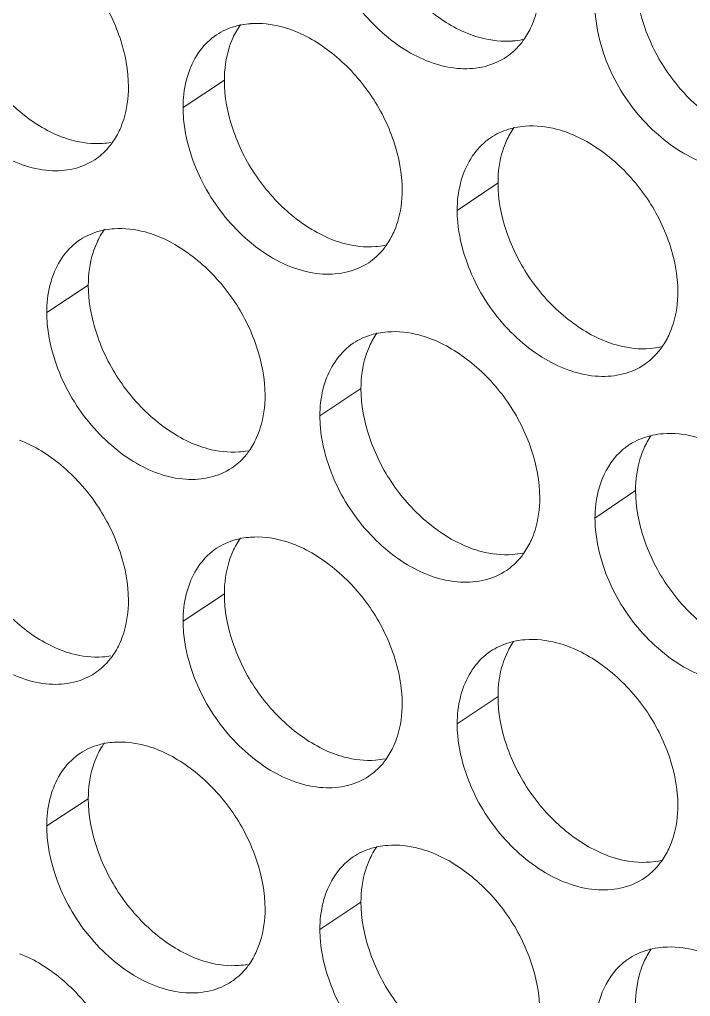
# Model space of a CAD drawing. Header units: millimetres. Extents: x 1177 to 4147, y 93 to 2194.
# Drawn here: x 2637.78 to 2648.07, y 822.04 to 837.02 of the extents above; entities that cross this region are included whole.
import ezdxf

# ---------------------------------------------------------------- set-up
doc = ezdxf.new("R2010")
doc.units = ezdxf.units.MM
doc.header["$LTSCALE"] = 0.1
doc.layers.get('0').update_dxf_attribs({"lineweight": 13})
doc.layers.add('标注', color=251, linetype='Continuous', lineweight=9)

# ---------------------------------------------------------------- blocks, each defined once
blk = doc.blocks.new('02')
at = {"layer": '标注'}
for p, q in [((4541.875, 785.681), (4540.97, 785.083)), ((4541.875, 785.681), (4540.97, 785.083)), ((4547.872, 783.433), (4546.977, 782.831)), ((4547.872, 783.433), (4546.977, 782.831)), ((4538.893, 781.191), (4537.982, 780.595)), ((4544.868, 778.929), (4543.968, 778.329)), ((4550.886, 776.694), (4549.997, 776.09)), ((4541.875, 774.431), (4540.97, 773.833)), ((4547.872, 772.183), (4546.977, 771.581)), ((4538.893, 769.941), (4537.982, 769.345)), ((4544.868, 767.679), (4543.968, 767.079))]:
    blk.add_line(p, q, dxfattribs=at)
for centre, radius, start, end in [((4542.574, 785.183), 1.743, 94.0754, 100.4818), ((4542.574, 785.183), 1.743, 94.0754, 100.4818), ((4548.059, 788.284), 1.746, 274.2779, 281.7562), ((4548.6, 782.921), 1.76, 94.3009, 101.6849), ((4548.6, 782.921), 1.76, 94.3009, 101.6849), ((4539.089, 786.016), 1.722, 273.9384, 279.9366), ((4539.089, 786.016), 1.722, 273.9384, 279.9366), ((4539.577, 780.699), 1.735, 93.9617, 99.8775), ((4545.059, 783.771), 1.738, 274.1654, 281.1515), ((4545.059, 783.771), 1.738, 274.1654, 281.1515), ((4545.582, 778.423), 1.752, 94.1885, 101.0843), ((4551.07, 781.554), 1.755, 274.3898, 282.359), ((4551.07, 781.554), 1.755, 274.3898, 282.359), ((4551.629, 776.176), 1.768, 94.4127, 102.2837), ((4542.068, 779.265), 1.73, 274.0522, 280.545), ((4542.574, 773.933), 1.743, 94.0754, 100.4818), ((4548.059, 777.034), 1.746, 274.2779, 281.7562), ((4548.6, 771.671), 1.76, 94.3009, 101.6849), ((4539.089, 774.766), 1.722, 273.9384, 279.9366), ((4539.577, 769.449), 1.735, 93.9617, 99.8775), ((4545.059, 772.521), 1.738, 274.1654, 281.1515), ((4545.582, 767.173), 1.752, 94.1885, 101.0843), ((4551.07, 770.304), 1.755, 274.3898, 282.359), ((4551.629, 764.926), 1.768, 94.4127, 102.2837), ((4542.068, 768.015), 1.73, 274.0522, 280.545)]:
    blk.add_arc(centre, radius, start, end, dxfattribs=at)
for points, knots in [([(4544.868, 790.179), (4544.868, 789.819), (4545.014, 789.072), (4545.526, 788.049), (4546.294, 787.206), (4546.937, 786.807), (4547.27, 786.683)], [0, 0, 0, 0, 0.241933, 0.501777, 0.760722, 1, 1, 1, 1]), ([(4539.773, 785.537), (4539.773, 785.897), (4539.628, 786.645), (4539.118, 787.669), (4538.355, 788.516), (4537.717, 788.92), (4537.385, 789.047)], [0, 0, 0, 0, 0.242103, 0.502254, 0.761298, 1, 1, 1, 1]), ([(4539.773, 785.537), (4539.773, 785.897), (4539.628, 786.645), (4539.118, 787.669), (4538.355, 788.516), (4537.717, 788.92), (4537.385, 789.047)], [0, 0, 0, 0, 0.242103, 0.502254, 0.761298, 1, 1, 1, 1]), ([(4544.154, 788.515), (4544.306, 788.06), (4544.659, 787.411), (4545.315, 786.719), (4546.016, 786.191), (4546.82, 785.894), (4547.586, 785.956), (4547.916, 786.099), (4548.058, 786.194)], [0, 0, 0, 0, 0.281084, 0.421471, 0.556119, 0.794437, 0.900161, 1, 1, 1, 1]), ([(4535.921, 787.958), (4535.921, 787.598), (4536.065, 786.85), (4536.572, 785.825), (4537.331, 784.977), (4537.967, 784.573), (4538.298, 784.446)], [0, 0, 0, 0, 0.242407, 0.502714, 0.761597, 1, 1, 1, 1]), ([(4535.921, 787.958), (4535.921, 787.598), (4536.065, 786.85), (4536.572, 785.825), (4537.331, 784.977), (4537.967, 784.573), (4538.298, 784.446)], [0, 0, 0, 0, 0.242407, 0.502714, 0.761597, 1, 1, 1, 1]), ([(4550.886, 787.944), (4550.886, 787.585), (4551.032, 786.838), (4551.549, 785.817), (4552.323, 784.978), (4552.969, 784.582), (4553.305, 784.46)], [0, 0, 0, 0, 0.241622, 0.501159, 0.760144, 1, 1, 1, 1]), ([(4548.603, 786.865), (4548.634, 786.933), (4548.745, 787.228), (4548.788, 787.546), (4548.788, 787.785)], [0, 0, 0, 0, 0.237722, 1, 1, 1, 1]), ([(4549.997, 787.34), (4549.997, 787.253), (4550.015, 786.893), (4550.096, 786.537), (4550.184, 786.278)], [0, 0, 0, 0, 0.239751, 1, 1, 1, 1]), ([(4542.257, 786.897), (4542.207, 786.888), (4542.013, 786.843), (4541.828, 786.76), (4541.705, 786.678)], [0, 0, 0, 0, 0.255672, 1, 1, 1, 1]), ([(4542.257, 786.897), (4542.207, 786.888), (4542.013, 786.843), (4541.828, 786.76), (4541.705, 786.678)], [0, 0, 0, 0, 0.255672, 1, 1, 1, 1]), ([(4543.368, 786.777), (4543.291, 786.806), (4542.995, 786.901), (4542.678, 786.938), (4542.45, 786.922)], [0, 0, 0, 0, 0.264388, 1, 1, 1, 1]), ([(4543.368, 786.777), (4543.291, 786.806), (4542.995, 786.901), (4542.678, 786.938), (4542.45, 786.922)], [0, 0, 0, 0, 0.264388, 1, 1, 1, 1]), ([(4545.772, 783.279), (4545.772, 783.639), (4545.626, 784.386), (4545.112, 785.408), (4544.343, 786.251), (4543.701, 786.652), (4543.368, 786.777)], [0, 0, 0, 0, 0.241786, 0.501627, 0.760712, 1, 1, 1, 1]), ([(4545.772, 783.279), (4545.772, 783.639), (4545.626, 784.386), (4545.112, 785.408), (4544.343, 786.251), (4543.701, 786.652), (4543.368, 786.777)], [0, 0, 0, 0, 0.241786, 0.501627, 0.760712, 1, 1, 1, 1]), ([(4541.705, 786.678), (4541.564, 786.585), (4541.31, 786.336), (4541.152, 786.021), (4541.093, 785.852)], [0, 0, 0, 0, 0.485181, 1, 1, 1, 1]), ([(4541.705, 786.678), (4541.564, 786.585), (4541.31, 786.336), (4541.152, 786.021), (4541.093, 785.852)], [0, 0, 0, 0, 0.485181, 1, 1, 1, 1]), ([(4542.06, 786.606), (4542.029, 786.537), (4541.918, 786.242), (4541.875, 785.922), (4541.875, 785.681)], [0, 0, 0, 0, 0.237286, 1, 1, 1, 1]), ([(4542.06, 786.606), (4542.029, 786.537), (4541.918, 786.242), (4541.875, 785.922), (4541.875, 785.681)], [0, 0, 0, 0, 0.237286, 1, 1, 1, 1]), ([(4547.27, 786.683), (4547.347, 786.655), (4547.644, 786.56), (4547.961, 786.525), (4548.189, 786.542)], [0, 0, 0, 0, 0.264022, 1, 1, 1, 1]), ([(4548.058, 786.194), (4548.169, 786.269), (4548.303, 786.392), (4548.412, 786.535), (4548.438, 786.572)], [0, 0, 0, 0, 0.745468, 1, 1, 1, 1]), ([(4535.188, 786.3), (4535.338, 785.846), (4535.684, 785.198), (4536.329, 784.502), (4537.019, 783.97), (4537.809, 783.663), (4538.567, 783.713), (4538.895, 783.849), (4539.035, 783.941)], [0, 0, 0, 0, 0.282242, 0.422968, 0.557759, 0.795664, 0.900828, 1, 1, 1, 1]), ([(4535.188, 786.3), (4535.338, 785.846), (4535.684, 785.198), (4536.329, 784.502), (4537.019, 783.97), (4537.809, 783.663), (4538.567, 783.713), (4538.895, 783.849), (4539.035, 783.941)], [0, 0, 0, 0, 0.282242, 0.422968, 0.557759, 0.795664, 0.900828, 1, 1, 1, 1]), ([(4550.184, 786.278), (4550.338, 785.822), (4550.695, 785.172), (4551.358, 784.482), (4552.068, 783.957), (4552.881, 783.667), (4553.652, 783.738), (4553.984, 783.884), (4554.126, 783.982)], [0, 0, 0, 0, 0.280322, 0.420487, 0.555043, 0.793636, 0.899726, 1, 1, 1, 1]), ([(4541.093, 785.852), (4541.073, 785.793), (4540.999, 785.544), (4540.97, 785.281), (4540.97, 785.083)], [0, 0, 0, 0, 0.239402, 1, 1, 1, 1]), ([(4541.093, 785.852), (4541.073, 785.793), (4540.999, 785.544), (4540.97, 785.281), (4540.97, 785.083)], [0, 0, 0, 0, 0.239402, 1, 1, 1, 1]), ([(4541.875, 785.681), (4541.875, 785.322), (4542.02, 784.574), (4542.531, 783.551), (4543.296, 782.706), (4543.936, 782.305), (4544.269, 782.18)], [0, 0, 0, 0, 0.24209, 0.502088, 0.761013, 1, 1, 1, 1]), ([(4541.875, 785.681), (4541.875, 785.322), (4542.02, 784.574), (4542.531, 783.551), (4543.296, 782.706), (4543.936, 782.305), (4544.269, 782.18)], [0, 0, 0, 0, 0.24209, 0.502088, 0.761013, 1, 1, 1, 1]), ([(4539.589, 784.614), (4539.619, 784.682), (4539.73, 784.978), (4539.773, 785.297), (4539.773, 785.537)], [0, 0, 0, 0, 0.23723, 1, 1, 1, 1]), ([(4539.589, 784.614), (4539.619, 784.682), (4539.73, 784.978), (4539.773, 785.297), (4539.773, 785.537)], [0, 0, 0, 0, 0.23723, 1, 1, 1, 1]), ([(4540.97, 785.083), (4540.97, 784.997), (4540.987, 784.636), (4541.068, 784.28), (4541.154, 784.02)], [0, 0, 0, 0, 0.239627, 1, 1, 1, 1]), ([(4540.97, 785.083), (4540.97, 784.997), (4540.987, 784.636), (4541.068, 784.28), (4541.154, 784.02)], [0, 0, 0, 0, 0.239627, 1, 1, 1, 1]), ([(4548.244, 784.644), (4548.195, 784.634), (4548.007, 784.586), (4547.827, 784.503), (4547.707, 784.422)], [0, 0, 0, 0, 0.255291, 1, 1, 1, 1]), ([(4548.244, 784.644), (4548.195, 784.634), (4548.007, 784.586), (4547.827, 784.503), (4547.707, 784.422)], [0, 0, 0, 0, 0.255291, 1, 1, 1, 1]), ([(4549.392, 784.536), (4549.315, 784.564), (4549.017, 784.658), (4548.698, 784.693), (4548.468, 784.676)], [0, 0, 0, 0, 0.264101, 1, 1, 1, 1]), ([(4549.392, 784.536), (4549.315, 784.564), (4549.017, 784.658), (4548.698, 784.693), (4548.468, 784.676)], [0, 0, 0, 0, 0.264101, 1, 1, 1, 1]), ([(4538.298, 784.446), (4538.374, 784.417), (4538.667, 784.32), (4538.981, 784.283), (4539.207, 784.298)], [0, 0, 0, 0, 0.264454, 1, 1, 1, 1]), ([(4538.298, 784.446), (4538.374, 784.417), (4538.667, 784.32), (4538.981, 784.283), (4539.207, 784.298)], [0, 0, 0, 0, 0.264454, 1, 1, 1, 1]), ([(4547.707, 784.422), (4547.569, 784.328), (4547.318, 784.081), (4547.161, 783.769), (4547.102, 783.602)], [0, 0, 0, 0, 0.485902, 1, 1, 1, 1]), ([(4547.707, 784.422), (4547.569, 784.328), (4547.318, 784.081), (4547.161, 783.769), (4547.102, 783.602)], [0, 0, 0, 0, 0.485902, 1, 1, 1, 1]), ([(4551.814, 781.049), (4551.814, 781.408), (4551.667, 782.155), (4551.148, 783.176), (4550.374, 784.015), (4549.727, 784.412), (4549.392, 784.536)], [0, 0, 0, 0, 0.241473, 0.501006, 0.760131, 1, 1, 1, 1]), ([(4551.814, 781.049), (4551.814, 781.408), (4551.667, 782.155), (4551.148, 783.176), (4550.374, 784.015), (4549.727, 784.412), (4549.392, 784.536)], [0, 0, 0, 0, 0.241473, 0.501006, 0.760131, 1, 1, 1, 1]), ([(4539.035, 783.941), (4539.145, 784.013), (4539.279, 784.133), (4539.388, 784.272), (4539.415, 784.309)], [0, 0, 0, 0, 0.745335, 1, 1, 1, 1]), ([(4539.035, 783.941), (4539.145, 784.013), (4539.279, 784.133), (4539.388, 784.272), (4539.415, 784.309)], [0, 0, 0, 0, 0.745335, 1, 1, 1, 1]), ([(4548.055, 784.353), (4548.025, 784.284), (4547.914, 783.99), (4547.872, 783.672), (4547.872, 783.433)], [0, 0, 0, 0, 0.23765, 1, 1, 1, 1]), ([(4548.055, 784.353), (4548.025, 784.284), (4547.914, 783.99), (4547.872, 783.672), (4547.872, 783.433)], [0, 0, 0, 0, 0.23765, 1, 1, 1, 1]), ([(4541.154, 784.02), (4541.306, 783.565), (4541.657, 782.917), (4542.309, 782.223), (4543.006, 781.693), (4543.806, 781.393), (4544.569, 781.452), (4544.899, 781.592), (4545.04, 781.686)], [0, 0, 0, 0, 0.281468, 0.421967, 0.556662, 0.794843, 0.900382, 1, 1, 1, 1]), ([(4541.154, 784.02), (4541.306, 783.565), (4541.657, 782.917), (4542.309, 782.223), (4543.006, 781.693), (4543.806, 781.393), (4544.569, 781.452), (4544.899, 781.592), (4545.04, 781.686)], [0, 0, 0, 0, 0.281468, 0.421967, 0.556662, 0.794843, 0.900382, 1, 1, 1, 1]), ([(4547.102, 783.602), (4547.082, 783.543), (4547.007, 783.292), (4546.977, 783.029), (4546.977, 782.831)], [0, 0, 0, 0, 0.2396, 1, 1, 1, 1]), ([(4547.102, 783.602), (4547.082, 783.543), (4547.007, 783.292), (4546.977, 783.029), (4546.977, 782.831)], [0, 0, 0, 0, 0.2396, 1, 1, 1, 1]), ([(4547.872, 783.433), (4547.872, 783.073), (4548.018, 782.326), (4548.532, 781.305), (4549.303, 780.464), (4549.948, 780.066), (4550.282, 779.943)], [0, 0, 0, 0, 0.241777, 0.501467, 0.760433, 1, 1, 1, 1]), ([(4547.872, 783.433), (4547.872, 783.073), (4548.018, 782.326), (4548.532, 781.305), (4549.303, 780.464), (4549.948, 780.066), (4550.282, 779.943)], [0, 0, 0, 0, 0.241777, 0.501467, 0.760433, 1, 1, 1, 1]), ([(4545.587, 782.356), (4545.618, 782.424), (4545.729, 782.719), (4545.772, 783.039), (4545.772, 783.279)], [0, 0, 0, 0, 0.237534, 1, 1, 1, 1]), ([(4545.587, 782.356), (4545.618, 782.424), (4545.729, 782.719), (4545.772, 783.039), (4545.772, 783.279)], [0, 0, 0, 0, 0.237534, 1, 1, 1, 1]), ([(4546.977, 782.831), (4546.977, 782.744), (4546.995, 782.384), (4547.076, 782.028), (4547.163, 781.768)], [0, 0, 0, 0, 0.23971, 1, 1, 1, 1]), ([(4546.977, 782.831), (4546.977, 782.744), (4546.995, 782.384), (4547.076, 782.028), (4547.163, 781.768)], [0, 0, 0, 0, 0.23971, 1, 1, 1, 1]), ([(4539.279, 782.409), (4539.229, 782.4), (4539.032, 782.356), (4538.844, 782.274), (4538.719, 782.192)], [0, 0, 0, 0, 0.255872, 1, 1, 1, 1]), ([(4540.371, 782.283), (4540.295, 782.312), (4540, 782.408), (4539.684, 782.446), (4539.457, 782.43)], [0, 0, 0, 0, 0.264534, 1, 1, 1, 1]), ([(4542.768, 778.78), (4542.768, 779.14), (4542.622, 779.887), (4542.109, 780.91), (4541.344, 781.755), (4540.704, 782.157), (4540.371, 782.283)], [0, 0, 0, 0, 0.241944, 0.50194, 0.761004, 1, 1, 1, 1]), ([(4538.719, 782.192), (4538.578, 782.099), (4538.322, 781.85), (4538.163, 781.533), (4538.104, 781.363)], [0, 0, 0, 0, 0.48481, 1, 1, 1, 1]), ([(4539.077, 782.115), (4539.047, 782.047), (4538.936, 781.751), (4538.893, 781.432), (4538.893, 781.191)], [0, 0, 0, 0, 0.237139, 1, 1, 1, 1]), ([(4544.269, 782.18), (4544.346, 782.152), (4544.641, 782.057), (4544.957, 782.02), (4545.185, 782.037)], [0, 0, 0, 0, 0.264165, 1, 1, 1, 1]), ([(4544.269, 782.18), (4544.346, 782.152), (4544.641, 782.057), (4544.957, 782.02), (4545.185, 782.037)], [0, 0, 0, 0, 0.264165, 1, 1, 1, 1]), ([(4545.04, 781.686), (4545.15, 781.76), (4545.285, 781.882), (4545.394, 782.023), (4545.42, 782.06)], [0, 0, 0, 0, 0.745425, 1, 1, 1, 1]), ([(4545.04, 781.686), (4545.15, 781.76), (4545.285, 781.882), (4545.394, 782.023), (4545.42, 782.06)], [0, 0, 0, 0, 0.745425, 1, 1, 1, 1]), ([(4547.163, 781.768), (4547.317, 781.312), (4547.672, 780.663), (4548.331, 779.972), (4549.037, 779.445), (4549.845, 779.152), (4550.614, 779.218), (4550.945, 779.363), (4551.087, 779.459)], [0, 0, 0, 0, 0.280702, 0.420977, 0.555579, 0.794035, 0.899943, 1, 1, 1, 1]), ([(4547.163, 781.768), (4547.317, 781.312), (4547.672, 780.663), (4548.331, 779.972), (4549.037, 779.445), (4549.845, 779.152), (4550.614, 779.218), (4550.945, 779.363), (4551.087, 779.459)], [0, 0, 0, 0, 0.280702, 0.420977, 0.555579, 0.794035, 0.899943, 1, 1, 1, 1]), ([(4538.104, 781.363), (4538.084, 781.304), (4538.01, 781.055), (4537.982, 780.793), (4537.982, 780.595)], [0, 0, 0, 0, 0.239305, 1, 1, 1, 1]), ([(4538.893, 781.191), (4538.893, 780.831), (4539.037, 780.084), (4539.546, 779.059), (4540.308, 778.213), (4540.946, 777.811), (4541.278, 777.685)], [0, 0, 0, 0, 0.242248, 0.5024, 0.761305, 1, 1, 1, 1]), ([(4551.63, 780.131), (4551.661, 780.199), (4551.771, 780.493), (4551.814, 780.81), (4551.814, 781.049)], [0, 0, 0, 0, 0.237909, 1, 1, 1, 1]), ([(4551.63, 780.131), (4551.661, 780.199), (4551.771, 780.493), (4551.814, 780.81), (4551.814, 781.049)], [0, 0, 0, 0, 0.237909, 1, 1, 1, 1]), ([(4537.982, 780.595), (4537.982, 780.509), (4537.999, 780.148), (4538.079, 779.792), (4538.166, 779.532)], [0, 0, 0, 0, 0.239586, 1, 1, 1, 1]), ([(4545.245, 780.142), (4545.196, 780.132), (4545.005, 780.086), (4544.822, 780.003), (4544.701, 779.921)], [0, 0, 0, 0, 0.255479, 1, 1, 1, 1]), ([(4546.375, 780.028), (4546.298, 780.056), (4546, 780.151), (4545.683, 780.187), (4545.454, 780.17)], [0, 0, 0, 0, 0.264244, 1, 1, 1, 1]), ([(4544.701, 779.921), (4544.561, 779.828), (4544.309, 779.58), (4544.151, 779.266), (4544.092, 779.098)], [0, 0, 0, 0, 0.485545, 1, 1, 1, 1]), ([(4548.788, 776.535), (4548.788, 776.895), (4548.641, 777.642), (4548.125, 778.664), (4547.353, 779.505), (4546.709, 779.903), (4546.375, 780.028)], [0, 0, 0, 0, 0.241629, 0.501316, 0.760421, 1, 1, 1, 1]), ([(4550.282, 779.943), (4550.359, 779.915), (4550.657, 779.821), (4550.975, 779.786), (4551.205, 779.804)], [0, 0, 0, 0, 0.263881, 1, 1, 1, 1]), ([(4550.282, 779.943), (4550.359, 779.915), (4550.657, 779.821), (4550.975, 779.786), (4551.205, 779.804)], [0, 0, 0, 0, 0.263881, 1, 1, 1, 1]), ([(4545.053, 779.851), (4545.022, 779.783), (4544.911, 779.488), (4544.868, 779.169), (4544.868, 778.929)], [0, 0, 0, 0, 0.237462, 1, 1, 1, 1]), ([(4551.087, 779.459), (4551.198, 779.535), (4551.332, 779.66), (4551.441, 779.803), (4551.467, 779.841)], [0, 0, 0, 0, 0.745511, 1, 1, 1, 1]), ([(4551.087, 779.459), (4551.198, 779.535), (4551.332, 779.66), (4551.441, 779.803), (4551.467, 779.841)], [0, 0, 0, 0, 0.745511, 1, 1, 1, 1]), ([(4538.166, 779.532), (4538.317, 779.077), (4538.665, 778.429), (4539.314, 777.734), (4540.007, 777.203), (4540.802, 776.9), (4541.563, 776.954), (4541.891, 777.092), (4542.032, 777.185)], [0, 0, 0, 0, 0.281854, 0.422466, 0.557209, 0.795252, 0.900604, 1, 1, 1, 1]), ([(4544.092, 779.098), (4544.072, 779.039), (4543.997, 778.789), (4543.968, 778.527), (4543.968, 778.329)], [0, 0, 0, 0, 0.239501, 1, 1, 1, 1]), ([(4544.868, 778.929), (4544.868, 778.569), (4545.014, 777.822), (4545.526, 776.799), (4546.294, 775.956), (4546.937, 775.557), (4547.27, 775.433)], [0, 0, 0, 0, 0.241933, 0.501777, 0.760722, 1, 1, 1, 1]), ([(4542.582, 777.856), (4542.613, 777.924), (4542.725, 778.22), (4542.768, 778.539), (4542.768, 778.78)], [0, 0, 0, 0, 0.237376, 1, 1, 1, 1]), ([(4543.968, 778.329), (4543.968, 778.242), (4543.986, 777.882), (4544.066, 777.525), (4544.154, 777.265)], [0, 0, 0, 0, 0.239668, 1, 1, 1, 1]), ([(4539.773, 774.287), (4539.773, 774.647), (4539.628, 775.395), (4539.118, 776.419), (4538.355, 777.266), (4537.717, 777.67), (4537.385, 777.797)], [0, 0, 0, 0, 0.242103, 0.502254, 0.761298, 1, 1, 1, 1]), ([(4551.253, 777.903), (4551.205, 777.893), (4551.02, 777.844), (4550.843, 777.76), (4550.724, 777.679)], [0, 0, 0, 0, 0.255107, 1, 1, 1, 1]), ([(4552.42, 777.8), (4552.343, 777.829), (4552.043, 777.922), (4551.724, 777.957), (4551.493, 777.938)], [0, 0, 0, 0, 0.26396, 1, 1, 1, 1]), ([(4541.278, 777.685), (4541.354, 777.656), (4541.649, 777.56), (4541.964, 777.523), (4542.191, 777.539)], [0, 0, 0, 0, 0.264309, 1, 1, 1, 1]), ([(4542.032, 777.185), (4542.142, 777.258), (4542.277, 777.379), (4542.386, 777.519), (4542.412, 777.556)], [0, 0, 0, 0, 0.74538, 1, 1, 1, 1]), ([(4550.724, 777.679), (4550.656, 777.632), (4550.391, 777.415), (4550.209, 777.106), (4550.123, 776.862)], [0, 0, 0, 0, 0.242752, 1, 1, 1, 1]), ([(4551.068, 777.611), (4551.038, 777.543), (4550.928, 777.249), (4550.886, 776.933), (4550.886, 776.694)], [0, 0, 0, 0, 0.237837, 1, 1, 1, 1]), ([(4544.154, 777.265), (4544.306, 776.81), (4544.659, 776.161), (4545.315, 775.469), (4546.016, 774.941), (4546.82, 774.644), (4547.586, 774.706), (4547.916, 774.849), (4548.058, 774.944)], [0, 0, 0, 0, 0.281084, 0.421471, 0.556119, 0.794437, 0.900161, 1, 1, 1, 1]), ([(4535.921, 776.708), (4535.921, 776.348), (4536.065, 775.6), (4536.572, 774.575), (4537.331, 773.727), (4537.967, 773.323), (4538.298, 773.196)], [0, 0, 0, 0, 0.242407, 0.502714, 0.761597, 1, 1, 1, 1]), ([(4550.123, 776.862), (4550.102, 776.803), (4550.027, 776.552), (4549.997, 776.289), (4549.997, 776.09)], [0, 0, 0, 0, 0.2397, 1, 1, 1, 1]), ([(4550.886, 776.694), (4550.886, 776.335), (4551.032, 775.588), (4551.549, 774.567), (4552.323, 773.728), (4552.969, 773.332), (4553.305, 773.21)], [0, 0, 0, 0, 0.241622, 0.501159, 0.760144, 1, 1, 1, 1]), ([(4548.603, 775.615), (4548.634, 775.683), (4548.745, 775.978), (4548.788, 776.296), (4548.788, 776.535)], [0, 0, 0, 0, 0.237722, 1, 1, 1, 1]), ([(4549.997, 776.09), (4549.997, 776.003), (4550.015, 775.643), (4550.096, 775.287), (4550.184, 775.028)], [0, 0, 0, 0, 0.239751, 1, 1, 1, 1]), ([(4542.257, 775.647), (4542.207, 775.638), (4542.013, 775.593), (4541.828, 775.51), (4541.705, 775.428)], [0, 0, 0, 0, 0.255672, 1, 1, 1, 1]), ([(4543.368, 775.527), (4543.291, 775.556), (4542.995, 775.651), (4542.678, 775.688), (4542.45, 775.672)], [0, 0, 0, 0, 0.264388, 1, 1, 1, 1]), ([(4541.705, 775.428), (4541.564, 775.335), (4541.31, 775.086), (4541.152, 774.771), (4541.093, 774.602)], [0, 0, 0, 0, 0.485181, 1, 1, 1, 1]), ([(4545.772, 772.029), (4545.772, 772.389), (4545.626, 773.136), (4545.112, 774.158), (4544.343, 775.001), (4543.701, 775.402), (4543.368, 775.527)], [0, 0, 0, 0, 0.241786, 0.501627, 0.760712, 1, 1, 1, 1]), ([(4547.27, 775.433), (4547.347, 775.405), (4547.644, 775.31), (4547.961, 775.275), (4548.189, 775.292)], [0, 0, 0, 0, 0.264022, 1, 1, 1, 1]), ([(4542.06, 775.356), (4542.029, 775.287), (4541.918, 774.992), (4541.875, 774.672), (4541.875, 774.431)], [0, 0, 0, 0, 0.237286, 1, 1, 1, 1]), ([(4548.058, 774.944), (4548.169, 775.019), (4548.303, 775.142), (4548.412, 775.285), (4548.438, 775.322)], [0, 0, 0, 0, 0.745468, 1, 1, 1, 1]), ([(4535.188, 775.05), (4535.338, 774.596), (4535.684, 773.948), (4536.329, 773.252), (4537.019, 772.72), (4537.809, 772.413), (4538.567, 772.463), (4538.895, 772.599), (4539.035, 772.691)], [0, 0, 0, 0, 0.282242, 0.422968, 0.557759, 0.795664, 0.900828, 1, 1, 1, 1]), ([(4550.184, 775.028), (4550.338, 774.572), (4550.695, 773.922), (4551.358, 773.232), (4552.068, 772.707), (4552.881, 772.417), (4553.652, 772.488), (4553.984, 772.634), (4554.126, 772.732)], [0, 0, 0, 0, 0.280322, 0.420487, 0.555043, 0.793636, 0.899726, 1, 1, 1, 1]), ([(4541.093, 774.602), (4541.073, 774.543), (4540.999, 774.294), (4540.97, 774.031), (4540.97, 773.833)], [0, 0, 0, 0, 0.239402, 1, 1, 1, 1]), ([(4541.875, 774.431), (4541.875, 774.072), (4542.02, 773.324), (4542.531, 772.301), (4543.296, 771.456), (4543.936, 771.055), (4544.269, 770.93)], [0, 0, 0, 0, 0.24209, 0.502088, 0.761013, 1, 1, 1, 1]), ([(4539.589, 773.364), (4539.619, 773.432), (4539.73, 773.728), (4539.773, 774.047), (4539.773, 774.287)], [0, 0, 0, 0, 0.23723, 1, 1, 1, 1]), ([(4540.97, 773.833), (4540.97, 773.747), (4540.987, 773.386), (4541.068, 773.03), (4541.154, 772.77)], [0, 0, 0, 0, 0.239627, 1, 1, 1, 1]), ([(4548.244, 773.394), (4548.195, 773.384), (4548.007, 773.336), (4547.827, 773.253), (4547.707, 773.172)], [0, 0, 0, 0, 0.255291, 1, 1, 1, 1]), ([(4549.392, 773.286), (4549.315, 773.314), (4549.017, 773.408), (4548.698, 773.443), (4548.468, 773.426)], [0, 0, 0, 0, 0.264101, 1, 1, 1, 1]), ([(4551.814, 769.799), (4551.814, 770.158), (4551.667, 770.905), (4551.148, 771.926), (4550.374, 772.765), (4549.727, 773.162), (4549.392, 773.286)], [0, 0, 0, 0, 0.241473, 0.501006, 0.760131, 1, 1, 1, 1]), ([(4538.298, 773.196), (4538.374, 773.167), (4538.667, 773.07), (4538.981, 773.033), (4539.207, 773.048)], [0, 0, 0, 0, 0.264454, 1, 1, 1, 1]), ([(4539.035, 772.691), (4539.145, 772.763), (4539.279, 772.883), (4539.388, 773.022), (4539.415, 773.059)], [0, 0, 0, 0, 0.745335, 1, 1, 1, 1]), ([(4547.707, 773.172), (4547.569, 773.078), (4547.318, 772.831), (4547.161, 772.519), (4547.102, 772.352)], [0, 0, 0, 0, 0.485902, 1, 1, 1, 1]), ([(4548.055, 773.103), (4548.025, 773.034), (4547.914, 772.74), (4547.872, 772.422), (4547.872, 772.183)], [0, 0, 0, 0, 0.23765, 1, 1, 1, 1]), ([(4541.154, 772.77), (4541.306, 772.315), (4541.657, 771.667), (4542.309, 770.973), (4543.006, 770.443), (4543.806, 770.143), (4544.569, 770.202), (4544.899, 770.342), (4545.04, 770.436)], [0, 0, 0, 0, 0.281468, 0.421967, 0.556662, 0.794843, 0.900382, 1, 1, 1, 1]), ([(4547.102, 772.352), (4547.082, 772.293), (4547.007, 772.042), (4546.977, 771.779), (4546.977, 771.581)], [0, 0, 0, 0, 0.2396, 1, 1, 1, 1]), ([(4545.587, 771.106), (4545.618, 771.174), (4545.729, 771.469), (4545.772, 771.789), (4545.772, 772.029)], [0, 0, 0, 0, 0.237534, 1, 1, 1, 1]), ([(4547.872, 772.183), (4547.872, 771.823), (4548.018, 771.076), (4548.532, 770.055), (4549.303, 769.214), (4549.948, 768.816), (4550.282, 768.693)], [0, 0, 0, 0, 0.241777, 0.501467, 0.760433, 1, 1, 1, 1]), ([(4546.977, 771.581), (4546.977, 771.494), (4546.995, 771.134), (4547.076, 770.778), (4547.163, 770.518)], [0, 0, 0, 0, 0.23971, 1, 1, 1, 1]), ([(4539.279, 771.159), (4539.229, 771.15), (4539.032, 771.106), (4538.844, 771.024), (4538.719, 770.942)], [0, 0, 0, 0, 0.255872, 1, 1, 1, 1]), ([(4540.371, 771.033), (4540.295, 771.062), (4540, 771.158), (4539.684, 771.196), (4539.457, 771.18)], [0, 0, 0, 0, 0.264534, 1, 1, 1, 1]), ([(4538.719, 770.942), (4538.578, 770.849), (4538.322, 770.6), (4538.163, 770.283), (4538.104, 770.113)], [0, 0, 0, 0, 0.48481, 1, 1, 1, 1]), ([(4542.768, 767.53), (4542.768, 767.89), (4542.622, 768.637), (4542.109, 769.66), (4541.344, 770.505), (4540.704, 770.907), (4540.371, 771.033)], [0, 0, 0, 0, 0.241944, 0.50194, 0.761004, 1, 1, 1, 1]), ([(4544.269, 770.93), (4544.346, 770.902), (4544.641, 770.807), (4544.957, 770.77), (4545.185, 770.787)], [0, 0, 0, 0, 0.264165, 1, 1, 1, 1]), ([(4539.077, 770.865), (4539.047, 770.797), (4538.936, 770.501), (4538.893, 770.182), (4538.893, 769.941)], [0, 0, 0, 0, 0.237139, 1, 1, 1, 1]), ([(4545.04, 770.436), (4545.15, 770.51), (4545.285, 770.632), (4545.394, 770.773), (4545.42, 770.81)], [0, 0, 0, 0, 0.745425, 1, 1, 1, 1]), ([(4547.163, 770.518), (4547.317, 770.062), (4547.672, 769.413), (4548.331, 768.722), (4549.037, 768.195), (4549.845, 767.902), (4550.614, 767.968), (4550.945, 768.113), (4551.087, 768.209)], [0, 0, 0, 0, 0.280702, 0.420977, 0.555579, 0.794035, 0.899943, 1, 1, 1, 1]), ([(4538.104, 770.113), (4538.084, 770.054), (4538.01, 769.805), (4537.982, 769.543), (4537.982, 769.345)], [0, 0, 0, 0, 0.239305, 1, 1, 1, 1]), ([(4538.893, 769.941), (4538.893, 769.581), (4539.037, 768.834), (4539.546, 767.809), (4540.308, 766.963), (4540.946, 766.561), (4541.278, 766.435)], [0, 0, 0, 0, 0.242248, 0.5024, 0.761305, 1, 1, 1, 1]), ([(4551.63, 768.881), (4551.661, 768.949), (4551.771, 769.243), (4551.814, 769.56), (4551.814, 769.799)], [0, 0, 0, 0, 0.237909, 1, 1, 1, 1]), ([(4537.982, 769.345), (4537.982, 769.259), (4537.999, 768.898), (4538.079, 768.542), (4538.166, 768.282)], [0, 0, 0, 0, 0.239586, 1, 1, 1, 1]), ([(4545.245, 768.892), (4545.196, 768.882), (4545.005, 768.836), (4544.822, 768.753), (4544.701, 768.671)], [0, 0, 0, 0, 0.255479, 1, 1, 1, 1]), ([(4546.375, 768.778), (4546.298, 768.806), (4546, 768.901), (4545.683, 768.937), (4545.454, 768.92)], [0, 0, 0, 0, 0.264244, 1, 1, 1, 1]), ([(4548.788, 765.285), (4548.788, 765.645), (4548.641, 766.392), (4548.125, 767.414), (4547.353, 768.255), (4546.709, 768.653), (4546.375, 768.778)], [0, 0, 0, 0, 0.241629, 0.501316, 0.760421, 1, 1, 1, 1]), ([(4544.701, 768.671), (4544.561, 768.578), (4544.309, 768.33), (4544.151, 768.016), (4544.092, 767.848)], [0, 0, 0, 0, 0.485545, 1, 1, 1, 1]), ([(4545.053, 768.601), (4545.022, 768.533), (4544.911, 768.238), (4544.868, 767.919), (4544.868, 767.679)], [0, 0, 0, 0, 0.237462, 1, 1, 1, 1]), ([(4550.282, 768.693), (4550.359, 768.665), (4550.657, 768.571), (4550.975, 768.536), (4551.205, 768.554)], [0, 0, 0, 0, 0.263881, 1, 1, 1, 1]), ([(4551.087, 768.209), (4551.198, 768.285), (4551.332, 768.41), (4551.441, 768.553), (4551.467, 768.591)], [0, 0, 0, 0, 0.745511, 1, 1, 1, 1]), ([(4538.166, 768.282), (4538.317, 767.827), (4538.665, 767.179), (4539.314, 766.484), (4540.007, 765.953), (4540.802, 765.65), (4541.563, 765.704), (4541.891, 765.842), (4542.032, 765.935)], [0, 0, 0, 0, 0.281854, 0.422466, 0.557209, 0.795252, 0.900604, 1, 1, 1, 1]), ([(4544.092, 767.848), (4544.072, 767.789), (4543.997, 767.539), (4543.968, 767.277), (4543.968, 767.079)], [0, 0, 0, 0, 0.239501, 1, 1, 1, 1]), ([(4542.582, 766.606), (4542.613, 766.674), (4542.725, 766.97), (4542.768, 767.289), (4542.768, 767.53)], [0, 0, 0, 0, 0.237376, 1, 1, 1, 1]), ([(4544.868, 767.679), (4544.868, 767.319), (4545.014, 766.572), (4545.526, 765.549), (4546.294, 764.706), (4546.937, 764.307), (4547.27, 764.183)], [0, 0, 0, 0, 0.241933, 0.501777, 0.760722, 1, 1, 1, 1]), ([(4543.968, 767.079), (4543.968, 766.992), (4543.986, 766.632), (4544.066, 766.275), (4544.154, 766.015)], [0, 0, 0, 0, 0.239668, 1, 1, 1, 1]), ([(4551.253, 766.653), (4551.205, 766.643), (4551.02, 766.594), (4550.843, 766.51), (4550.724, 766.429)], [0, 0, 0, 0, 0.255107, 1, 1, 1, 1]), ([(4552.42, 766.55), (4552.343, 766.579), (4552.043, 766.672), (4551.724, 766.707), (4551.493, 766.688)], [0, 0, 0, 0, 0.26396, 1, 1, 1, 1]), ([(4539.773, 763.037), (4539.773, 763.397), (4539.628, 764.145), (4539.118, 765.169), (4538.355, 766.016), (4537.717, 766.42), (4537.385, 766.547)], [0, 0, 0, 0, 0.242103, 0.502254, 0.761298, 1, 1, 1, 1]), ([(4539.773, 763.037), (4539.773, 763.397), (4539.628, 764.145), (4539.118, 765.169), (4538.355, 766.016), (4537.717, 766.42), (4537.385, 766.547)], [0, 0, 0, 0, 0.242103, 0.502254, 0.761298, 1, 1, 1, 1]), ([(4541.278, 766.435), (4541.354, 766.406), (4541.649, 766.31), (4541.964, 766.273), (4542.191, 766.289)], [0, 0, 0, 0, 0.264309, 1, 1, 1, 1]), ([(4550.724, 766.429), (4550.656, 766.382), (4550.391, 766.165), (4550.209, 765.856), (4550.123, 765.612)], [0, 0, 0, 0, 0.242752, 1, 1, 1, 1]), ([(4542.032, 765.935), (4542.142, 766.008), (4542.277, 766.129), (4542.386, 766.269), (4542.412, 766.306)], [0, 0, 0, 0, 0.74538, 1, 1, 1, 1]), ([(4551.068, 766.361), (4551.038, 766.293), (4550.928, 765.999), (4550.886, 765.683), (4550.886, 765.444)], [0, 0, 0, 0, 0.237837, 1, 1, 1, 1]), ([(4544.154, 766.015), (4544.306, 765.56), (4544.659, 764.911), (4545.315, 764.219), (4546.016, 763.691), (4546.82, 763.394), (4547.586, 763.456), (4547.916, 763.599), (4548.058, 763.694)], [0, 0, 0, 0, 0.281084, 0.421471, 0.556119, 0.794437, 0.900161, 1, 1, 1, 1]), ([(4550.123, 765.612), (4550.102, 765.553), (4550.027, 765.302), (4549.997, 765.039), (4549.997, 764.84)], [0, 0, 0, 0, 0.2397, 1, 1, 1, 1])]:
    blk.add_open_spline(points, degree=3, knots=knots, dxfattribs=at)
for points in [[(4542.23, 786.905), (4542.163, 786.812), (4542.107, 786.711), (4542.06, 786.606)], [(4542.23, 786.905), (4542.163, 786.812), (4542.107, 786.711), (4542.06, 786.606)], [(4548.438, 786.572), (4548.503, 786.664), (4548.558, 786.763), (4548.603, 786.865)], [(4539.415, 784.309), (4539.483, 784.404), (4539.541, 784.507), (4539.589, 784.614)], [(4539.415, 784.309), (4539.483, 784.404), (4539.541, 784.507), (4539.589, 784.614)], [(4548.22, 784.646), (4548.156, 784.554), (4548.101, 784.455), (4548.055, 784.353)], [(4548.22, 784.646), (4548.156, 784.554), (4548.101, 784.455), (4548.055, 784.353)], [(4539.25, 782.42), (4539.182, 782.325), (4539.124, 782.222), (4539.077, 782.115)], [(4545.42, 782.06), (4545.485, 782.153), (4545.541, 782.252), (4545.587, 782.356)], [(4545.42, 782.06), (4545.485, 782.153), (4545.541, 782.252), (4545.587, 782.356)], [(4545.22, 780.147), (4545.155, 780.055), (4545.099, 779.955), (4545.053, 779.851)], [(4551.467, 779.841), (4551.531, 779.932), (4551.585, 780.03), (4551.63, 780.131)], [(4551.467, 779.841), (4551.531, 779.932), (4551.585, 780.03), (4551.63, 780.131)], [(4542.412, 777.556), (4542.479, 777.65), (4542.535, 777.751), (4542.582, 777.856)], [(4551.231, 777.902), (4551.168, 777.811), (4551.114, 777.713), (4551.068, 777.611)], [(4542.23, 775.655), (4542.163, 775.562), (4542.107, 775.461), (4542.06, 775.356)], [(4548.438, 775.322), (4548.503, 775.414), (4548.558, 775.513), (4548.603, 775.615)], [(4539.415, 773.059), (4539.483, 773.154), (4539.541, 773.257), (4539.589, 773.364)], [(4548.22, 773.396), (4548.156, 773.304), (4548.101, 773.205), (4548.055, 773.103)], [(4539.25, 771.17), (4539.182, 771.075), (4539.124, 770.972), (4539.077, 770.865)], [(4545.42, 770.81), (4545.485, 770.903), (4545.541, 771.002), (4545.587, 771.106)], [(4545.22, 768.897), (4545.155, 768.805), (4545.099, 768.705), (4545.053, 768.601)], [(4551.467, 768.591), (4551.531, 768.682), (4551.585, 768.78), (4551.63, 768.881)], [(4551.231, 766.652), (4551.168, 766.561), (4551.114, 766.463), (4551.068, 766.361)], [(4542.412, 766.306), (4542.479, 766.4), (4542.535, 766.501), (4542.582, 766.606)]]:
    blk.add_open_spline(points, degree=3, dxfattribs=at)

msp = doc.modelspace()

# ---------------------------------------------------------------- block references
at = {"xscale": 0.7, "yscale": 0.7, "zscale": 0.7}
msp.add_blockref('02', (-538.391, 286.112), dxfattribs=at)

doc.saveas('drawing.dxf')
